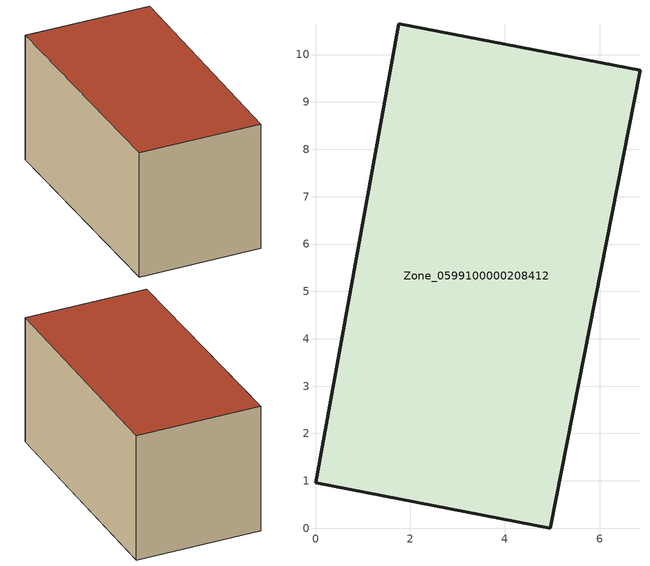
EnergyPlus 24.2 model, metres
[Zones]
Zone_0599100000208412
 floor ground (C_G): 0,0.96 1.76,10.65 6.85,9.67 4.96,0 z0
 wall outside (C_F): 1.76,10.65 0,0.96 4.96,0 6.85,9.67 1.76,10.65 z0:5.41
 roof outside (C_R): 4.96,0 6.85,9.67 1.76,10.65 0,0.96 z5.41
[BUILDING]
Pand.0599100000208412: North Axis=0; Terrain=City; Loads Convergence Tolerance Value=0.04; Temperature Convergence Tolerance Value=0.4; Solar Distribution=FullExterior; Maximum Number of Warmup Days=25; Minimum Number of Warmup Days=1
[Site:Location]
Rotterdam.The.Hague.AP_ZH_NLD Design_Conditions: Latitude=51.96; Longitude=4.45; Time Zone=1; Elevation=-4.5
[SITE:GROUNDTEMPERATURE:BUILDINGSURFACE]
18, 18, 18, 18, 18, 18, 18, 18, 18, 18, 18, 18
[MATERIAL] Thermal Absorptance=0.9; Solar Absorptance=0.7; Visible Absorptance=0.7
Name | Roughness | Thickness | Conductivity | Density | Specific Heat
G.TI.1946-1964 | MediumSmooth | 0.15 | 1 | 540 | 1210
F.TI.1946-1964 | Rough | 0.3 | 0.857143 | 1920 | 840
R.TI.1946-1964 | MediumRough | 0.2 | 0.277778 | 1500 | 1000
[CONSTRUCTION]
C_G: G.TI.1946-1964
C_F: F.TI.1946-1964
C_R: R.TI.1946-1964
[ZONE]
Zone_0599100000208412: Type=1; Multiplier=1; Ceiling Height=Autocalculate; Volume=Autocalculate; Floor Area=autocalculate; Part of Total Floor Area=Yes
[ZONEINFILTRATION:DESIGNFLOWRATE]
Infil_Zone_0599100000208412: Zone or ZoneList or Space or SpaceList=Zone_0599100000208412; Schedule=AlwaysOn; Design Flow Rate Calculation Method=Flow/Area; Flow Rate per Floor Area=0.003; Constant Term Coefficient=1; Temperature Term Coefficient=0; Velocity Term Coefficient=0; Velocity Squared Term Coefficient=0
[HVACTEMPLATE:ZONE:IDEALLOADSAIRSYSTEM]
Zone_0599100000208412: Maximum Heating Supply Air Temperature=50; Minimum Cooling Supply Air Temperature=13; Maximum Heating Supply Air Humidity Ratio=0.0156; Minimum Cooling Supply Air Humidity Ratio=0.0077; Heating Limit=NoLimit; Cooling Limit=NoLimit; Dehumidification Control Type=ConstantSensibleHeatRatio; Cooling Sensible Heat Ratio=0.7; Dehumidification Setpoint=60; Humidification Control Type=None; Humidification Setpoint=30; Outdoor Air Method=None; Outdoor Air Flow Rate per Person=0.00944; Outdoor Air Flow Rate per Zone Floor Area=0; Outdoor Air Flow Rate per Zone=0; Demand Controlled Ventilation Type=None; Outdoor Air Economizer Type=NoEconomizer; Heat Recovery Type=None; Sensible Heat Recovery Effectiveness=0.7; Latent Heat Recovery Effectiveness=0.65
[ZONECONTROL:THERMOSTAT]
ThermostatControl_Zone_0599100000208412: Zone or ZoneList=Zone_0599100000208412; Control Type Schedule=DualSetpointControlType; Control 1=Thermostat_Zone_0599100000208412; Temperature Difference Between Cutout And Setpoint=0
[THERMOSTATSETPOINT:DUALSETPOINT]
Thermostat_Zone_0599100000208412: Heating Setpoint Temperature Schedule=HeatingSetpoint_Zone_0599100000208412; Cooling Setpoint Temperature Schedule=CoolingSetpoint_Zone_0599100000208412
[SCHEDULE:COMPACT]
HeatingSetpoint_Zone_0599100000208412: Through: 12/31, For: AllDays, Until: 24:00, 21
CoolingSetpoint_Zone_0599100000208412: Through: 12/31, For: AllDays, Until: 24:00, 24
DualSetpointControlType: Through: 12/31, For: AllDays, Until: 24:00, 4
AlwaysOn: Through: 12/31, For: AllDays, Until: 24:00, 1
